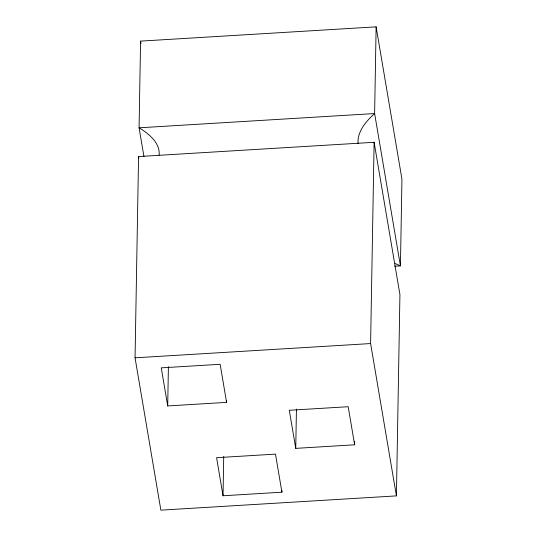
<?xml version="1.0" encoding="UTF-8"?>
<svg xmlns="http://www.w3.org/2000/svg" width="537" height="537" viewBox="0 0 537 537"><rect width="100%" height="100%" fill="white"/><g stroke="black" fill="none" stroke-linecap="round" stroke-linejoin="round"><path stroke-width="0.81" d="M135.055 357.823L138.566 156.549L374.114 142.285L399.931 294.605L396.42 495.886L160.872 510.15L135.055 357.823L370.604 343.559L396.42 495.886M394.588 266.224L400.434 265.869L401.945 179.177L376.128 26.85L140.58 41.114L139.07 127.813L143.956 156.629M226.627 400.703L226.594 402.374L167.712 405.938L168.396 366.657M281.952 490.529L281.925 492.201L223.036 495.765L223.721 456.484M354.695 441.454L354.635 444.797L295.753 448.368L296.437 409.08M370.604 343.559L374.114 142.285M376.128 26.85L374.618 113.542L400.434 265.869L395.051 263.519M159.106 155.153C160.422 142.876 148.548 133.545 139.07 127.813L374.618 113.542C366.227 121.12 357.045 131.565 358.092 143.594M354.635 444.797L348.184 406.717L289.295 410.281L295.753 448.368M281.925 492.201L275.474 454.121L216.586 457.685L223.036 495.765M226.594 402.374L220.143 364.294L161.254 367.858L167.712 405.938M140.58 41.114L141.003 43.584M138.566 156.549L138.848 158.193"/></g></svg>
